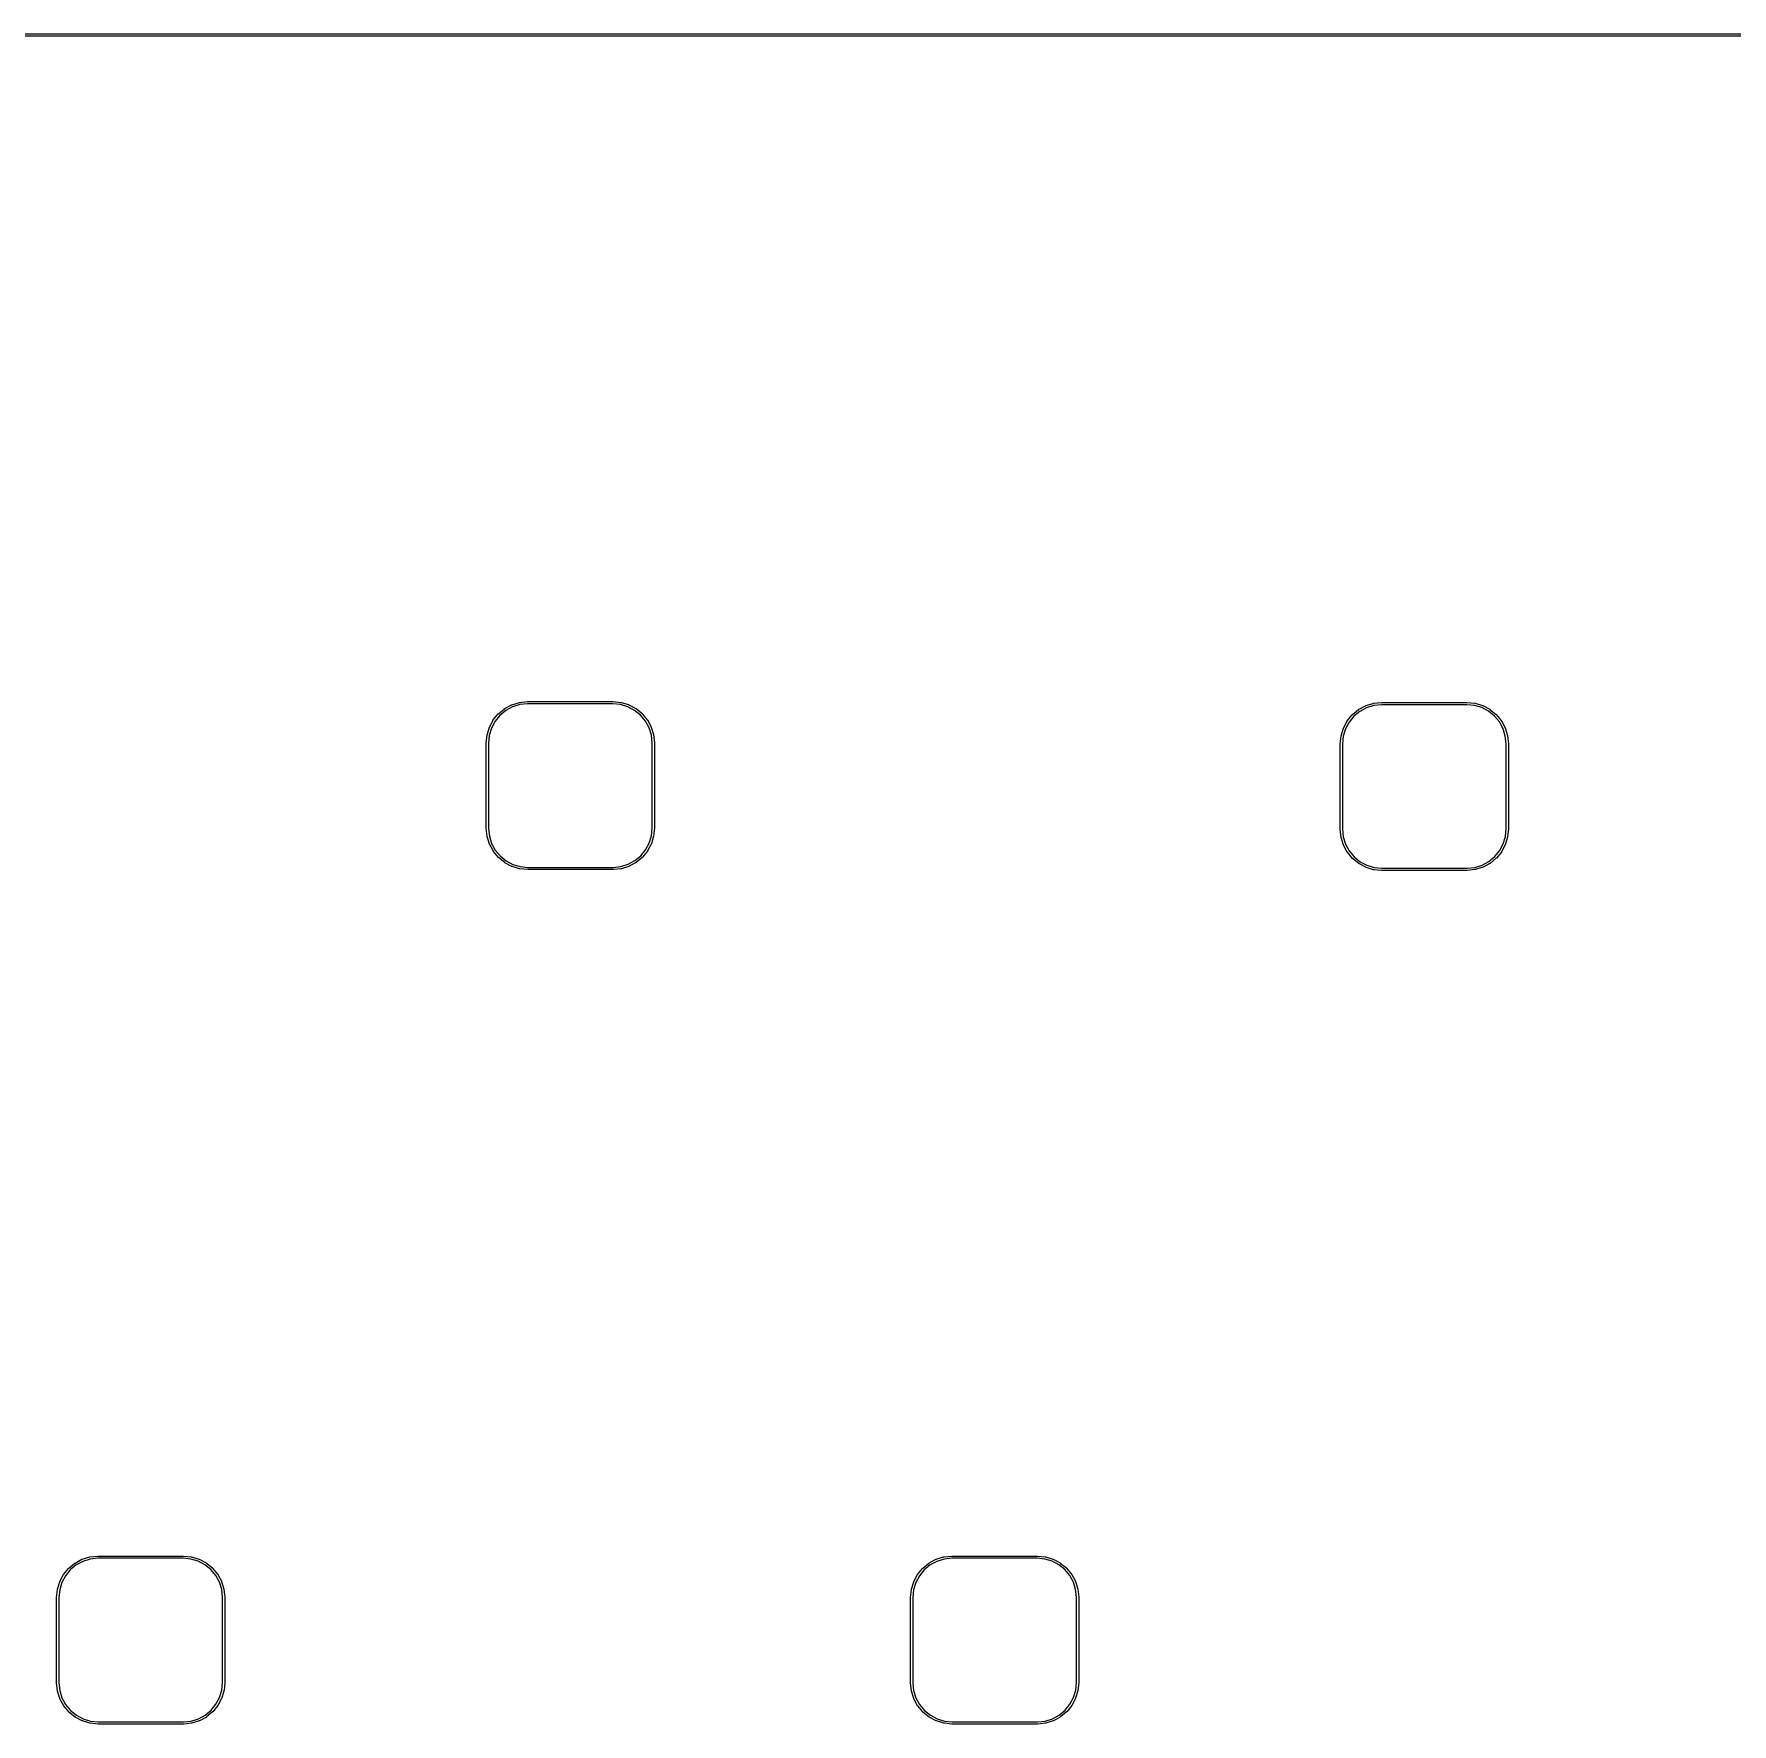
# Model space of a CAD drawing. Extents: x 24 to 186, y -127 to -26.
# Drawn here: x 102.38 to 140.26, y -63.7 to -25.98 of the extents above; entities that cross this region are included whole.
import ezdxf

# ---------------------------------------------------------------- set-up
doc = ezdxf.new("R2010")
doc.units = 0
doc.layers.add('BLACK', color=7, linetype='CONTINUOUS')

msp = doc.modelspace()

# ---------------------------------------------------------------- linework, layer by layer
at = {"layer": 'BLACK', "linetype": 'CONTINUOUS'}
for p, q in [((25.7988, -25.975), (178.901, -25.975)), ((178.899, -26.025), (25.8001, -26.025)), ((113.044, -40.9464), (113.212, -40.8945)), ((113.212, -40.8944), (113.214, -40.894)), ((113.212, -40.8945), (113.212, -40.8944)), ((113.214, -40.894), (113.216, -40.8935)), ((113.216, -40.8935), (113.391, -40.8752)), ((113.391, -40.8752), (113.391, -40.8751)), ((113.391, -40.8751), (113.393, -40.8751)), ((113.393, -40.8751), (113.394, -40.875)), ((113.394, -40.875), (113.399, -40.875)), ((113.399, -40.875), (113.399, -40.875)), ((113.399, -40.875), (115.301, -40.875)), ((115.301, -40.875), (115.302, -40.8751)), ((115.302, -40.8751), (115.302, -40.8751)), ((115.302, -40.8751), (115.477, -40.8923)), ((115.477, -40.8923), (115.477, -40.8923)), ((115.477, -40.8923), (115.478, -40.8923)), ((115.478, -40.8923), (115.48, -40.8928)), ((115.48, -40.8928), (115.482, -40.8932)), ((115.482, -40.8932), (115.65, -40.944)), ((132.266, -40.9135), (132.441, -40.8952)), ((132.441, -40.8952), (132.441, -40.8951)), ((132.441, -40.8951), (132.443, -40.8951)), ((132.443, -40.8951), (132.444, -40.895)), ((132.444, -40.895), (132.449, -40.895)), ((132.449, -40.895), (132.449, -40.895)), ((132.449, -40.895), (134.351, -40.895)), ((134.351, -40.895), (134.352, -40.8951)), ((134.352, -40.8951), (134.352, -40.8951)), ((134.352, -40.8951), (134.527, -40.9123)), ((112.546, -41.4453), (112.628, -41.2902)), ((112.628, -41.2899), (112.63, -41.288)), ((112.628, -41.2902), (112.628, -41.2899)), ((112.63, -41.288), (112.631, -41.2861)), ((112.631, -41.2861), (112.742, -41.15)), ((112.779, -41.1835), (112.671, -41.3158)), ((112.742, -41.1498), (112.744, -41.1482)), ((112.742, -41.15), (112.742, -41.1498)), ((112.742, -41.15), (112.742, -41.15)), ((112.742, -41.15), (112.742, -41.15)), ((112.744, -41.1482), (112.745, -41.1466)), ((112.745, -41.1466), (112.881, -41.0346)), ((112.911, -41.0747), (112.779, -41.1835)), ((112.881, -41.0344), (112.883, -41.0331)), ((112.881, -41.0346), (112.881, -41.0344)), ((112.883, -41.0331), (112.885, -41.0319)), ((112.885, -41.0319), (113.039, -40.9483)), ((113.061, -40.9935), (112.911, -41.0747)), ((113.039, -40.9483), (113.04, -40.9482)), ((113.039, -40.9483), (113.039, -40.9483)), ((113.039, -40.9483), (113.039, -40.9483)), ((113.04, -40.9482), (113.042, -40.9473)), ((113.042, -40.9473), (113.044, -40.9464)), ((113.224, -40.943), (113.061, -40.9935)), ((113.395, -40.925), (113.224, -40.943)), ((113.4, -40.925), (113.395, -40.925)), ((115.299, -40.925), (113.4, -40.925)), ((115.47, -40.9418), (115.299, -40.925)), ((115.633, -40.9911), (115.47, -40.9418)), ((115.784, -41.0713), (115.633, -40.9911)), ((115.65, -40.944), (115.651, -40.9441)), ((115.651, -40.9441), (115.653, -40.945)), ((115.653, -40.945), (115.655, -40.9458)), ((115.655, -40.9458), (115.81, -41.0283)), ((115.916, -41.1792), (115.784, -41.0713)), ((115.81, -41.0283), (115.81, -41.0285)), ((115.81, -41.0285), (115.812, -41.0297)), ((115.812, -41.0297), (115.814, -41.031)), ((115.814, -41.031), (115.95, -41.142)), ((116.025, -41.3108), (115.916, -41.1792)), ((115.95, -41.142), (115.95, -41.142)), ((115.95, -41.142), (115.95, -41.142)), ((115.95, -41.142), (115.95, -41.1422)), ((115.95, -41.1422), (115.952, -41.1438)), ((115.952, -41.1438), (115.953, -41.1454)), ((115.953, -41.1454), (116.065, -41.2808)), ((116.065, -41.2808), (116.066, -41.2811)), ((116.066, -41.2811), (116.067, -41.283)), ((116.067, -41.283), (116.068, -41.2848)), ((116.068, -41.2848), (116.152, -41.4393)), ((131.681, -41.3061), (131.792, -41.17)), ((131.829, -41.2035), (131.721, -41.3359)), ((131.792, -41.1698), (131.794, -41.1682)), ((131.792, -41.17), (131.792, -41.1698)), ((131.792, -41.17), (131.792, -41.17)), ((131.792, -41.17), (131.792, -41.17)), ((131.794, -41.1682), (131.795, -41.1666)), ((131.795, -41.1666), (131.931, -41.0546)), ((131.961, -41.0947), (131.829, -41.2035)), ((131.931, -41.0544), (131.933, -41.0531)), ((131.931, -41.0546), (131.931, -41.0544)), ((131.933, -41.0531), (131.935, -41.0519)), ((131.935, -41.0519), (132.089, -40.9683)), ((132.111, -41.0135), (131.961, -41.0947)), ((132.089, -40.9683), (132.09, -40.9682)), ((132.089, -40.9683), (132.089, -40.9683)), ((132.089, -40.9683), (132.089, -40.9683)), ((132.09, -40.9682), (132.092, -40.9673)), ((132.092, -40.9673), (132.094, -40.9664)), ((132.094, -40.9664), (132.262, -40.9145)), ((132.274, -40.963), (132.111, -41.0135)), ((132.262, -40.9144), (132.264, -40.914)), ((132.262, -40.9145), (132.262, -40.9144)), ((132.264, -40.914), (132.266, -40.9135)), ((132.445, -40.945), (132.274, -40.963)), ((132.45, -40.945), (132.445, -40.945)), ((134.349, -40.945), (132.45, -40.945)), ((134.52, -40.9618), (134.349, -40.945)), ((134.683, -41.0111), (134.52, -40.9618)), ((134.527, -40.9123), (134.527, -40.9123)), ((134.527, -40.9123), (134.528, -40.9123)), ((134.528, -40.9123), (134.53, -40.9128)), ((134.53, -40.9128), (134.532, -40.9132)), ((134.532, -40.9132), (134.7, -40.964)), ((134.834, -41.0913), (134.683, -41.0111)), ((134.7, -40.964), (134.701, -40.9641)), ((134.701, -40.9641), (134.703, -40.965)), ((134.703, -40.965), (134.705, -40.9658)), ((134.705, -40.9658), (134.86, -41.0483)), ((134.966, -41.1992), (134.834, -41.0913)), ((134.86, -41.0483), (134.86, -41.0485)), ((134.86, -41.0485), (134.862, -41.0497)), ((134.862, -41.0497), (134.864, -41.051)), ((134.864, -41.051), (135, -41.162)), ((135.075, -41.3308), (134.966, -41.1992)), ((135, -41.162), (135, -41.162)), ((135, -41.162), (135, -41.162)), ((135, -41.162), (135, -41.1622)), ((135, -41.1622), (135.002, -41.1638)), ((135.002, -41.1638), (135.003, -41.1654)), ((135.003, -41.1654), (135.115, -41.3008)), ((112.475, -41.7976), (112.492, -41.6227)), ((112.492, -41.6224), (112.493, -41.6202)), ((112.492, -41.6227), (112.492, -41.6224)), ((112.493, -41.618), (112.544, -41.4498)), ((112.493, -41.6202), (112.493, -41.618)), ((112.542, -41.6301), (112.525, -41.8012)), ((112.591, -41.4666), (112.542, -41.6301)), ((112.544, -41.4495), (112.545, -41.4474)), ((112.544, -41.4498), (112.544, -41.4495)), ((112.545, -41.4474), (112.546, -41.4453)), ((112.671, -41.3158), (112.591, -41.4666)), ((116.107, -41.461), (116.025, -41.3108)), ((116.157, -41.6241), (116.107, -41.461)), ((116.152, -41.4393), (116.152, -41.4393)), ((116.152, -41.4393), (116.152, -41.4393)), ((116.152, -41.4393), (116.152, -41.4397)), ((116.152, -41.4397), (116.153, -41.4418)), ((116.153, -41.4418), (116.154, -41.4438)), ((116.154, -41.4438), (116.206, -41.6116)), ((116.175, -41.7951), (116.157, -41.6241)), ((116.206, -41.6116), (116.206, -41.612)), ((116.206, -41.612), (116.206, -41.6142)), ((116.206, -41.6142), (116.206, -41.6164)), ((116.206, -41.6164), (116.225, -41.7911)), ((131.525, -41.8176), (131.542, -41.6427)), ((131.542, -41.6424), (131.543, -41.6402)), ((131.542, -41.6427), (131.542, -41.6424)), ((131.543, -41.638), (131.594, -41.4698)), ((131.543, -41.6402), (131.543, -41.638)), ((131.592, -41.6501), (131.575, -41.8212)), ((131.641, -41.4866), (131.592, -41.6501)), ((131.594, -41.4695), (131.595, -41.4674)), ((131.594, -41.4698), (131.594, -41.4695)), ((131.595, -41.4674), (131.596, -41.4653)), ((131.596, -41.4653), (131.678, -41.3102)), ((131.721, -41.3359), (131.641, -41.4866)), ((131.678, -41.3099), (131.68, -41.308)), ((131.678, -41.3102), (131.678, -41.3099)), ((131.68, -41.308), (131.681, -41.3061)), ((135.157, -41.481), (135.075, -41.3308)), ((135.115, -41.3008), (135.116, -41.3011)), ((135.116, -41.3011), (135.117, -41.303)), ((135.117, -41.303), (135.118, -41.3048)), ((135.118, -41.3048), (135.202, -41.4593)), ((135.207, -41.6441), (135.157, -41.481)), ((135.202, -41.4593), (135.202, -41.4593)), ((135.202, -41.4593), (135.202, -41.4593)), ((135.202, -41.4593), (135.202, -41.4597)), ((135.202, -41.4597), (135.203, -41.4618)), ((135.203, -41.4618), (135.204, -41.4638)), ((135.204, -41.4638), (135.255, -41.6316)), ((135.225, -41.8151), (135.207, -41.6441)), ((135.255, -41.6316), (135.256, -41.632)), ((135.256, -41.632), (135.256, -41.6342)), ((135.256, -41.6342), (135.256, -41.6364)), ((135.256, -41.6364), (135.275, -41.8111)), ((112.475, -41.7988), (112.475, -41.7976)), ((112.475, -41.7976), (112.475, -41.7976)), ((112.475, -43.6997), (112.475, -41.7988)), ((112.525, -41.8012), (112.525, -43.6999)), ((116.175, -41.8001), (116.175, -41.7951)), ((116.175, -43.6988), (116.175, -41.8001)), ((116.175, -41.8001), (116.175, -41.8001)), ((116.225, -41.7911), (116.225, -41.7915)), ((116.225, -41.7915), (116.225, -41.7925)), ((116.225, -41.7925), (116.225, -41.7936)), ((116.225, -41.7936), (116.225, -41.7987)), ((116.225, -41.7987), (116.225, -41.7988)), ((116.225, -41.7988), (116.225, -43.7012)), ((131.525, -41.8188), (131.525, -41.8176)), ((131.525, -41.8176), (131.525, -41.8176)), ((131.525, -43.7197), (131.525, -41.8188)), ((131.575, -41.8212), (131.575, -43.7199)), ((135.225, -41.8201), (135.225, -41.8151)), ((135.225, -43.7188), (135.225, -41.8201)), ((135.225, -41.8201), (135.225, -41.8201)), ((135.275, -41.8111), (135.275, -41.8115)), ((135.275, -41.8115), (135.275, -41.8125)), ((135.275, -41.8125), (135.275, -41.8136)), ((135.275, -41.8136), (135.275, -41.8187)), ((135.275, -41.8187), (135.275, -41.8188)), ((135.275, -41.8188), (135.275, -43.7212)), ((112.475, -43.7001), (112.475, -43.6997)), ((112.475, -43.7004), (112.475, -43.7001)), ((112.475, -43.7012), (112.475, -43.7004)), ((112.475, -43.7064), (112.475, -43.7012)), ((112.475, -43.7012), (112.475, -43.7012)), ((112.475, -43.7075), (112.475, -43.7064)), ((112.475, -43.7085), (112.475, -43.7075)), ((112.475, -43.7089), (112.475, -43.7085)), ((112.494, -43.8836), (112.475, -43.7089)), ((112.494, -43.8858), (112.494, -43.8836)), ((112.494, -43.888), (112.494, -43.8858)), ((112.494, -43.8884), (112.494, -43.888)), ((112.546, -44.0562), (112.494, -43.8884)), ((112.525, -43.6999), (112.525, -43.7049)), ((112.525, -43.7049), (112.543, -43.8759)), ((112.543, -43.8759), (112.593, -44.039)), ((116.109, -44.0334), (116.158, -43.8699)), ((116.207, -43.882), (116.156, -44.0502)), ((116.158, -43.8699), (116.175, -43.6988)), ((116.208, -43.8776), (116.207, -43.8798)), ((116.207, -43.8798), (116.207, -43.882)), ((116.225, -43.7024), (116.208, -43.8773)), ((116.208, -43.8773), (116.208, -43.8776)), ((116.225, -43.7012), (116.225, -43.7024)), ((116.225, -43.7024), (116.225, -43.7024)), ((131.525, -43.7201), (131.525, -43.7197)), ((131.525, -43.7203), (131.525, -43.7201)), ((131.525, -43.7212), (131.525, -43.7203)), ((131.525, -43.7264), (131.525, -43.7212)), ((131.525, -43.7212), (131.525, -43.7212)), ((131.525, -43.7275), (131.525, -43.7264)), ((131.525, -43.7285), (131.525, -43.7275)), ((131.525, -43.7289), (131.525, -43.7285)), ((131.544, -43.9036), (131.525, -43.7289)), ((131.544, -43.9058), (131.544, -43.9036)), ((131.544, -43.908), (131.544, -43.9058)), ((131.544, -43.9084), (131.544, -43.908)), ((131.596, -44.0762), (131.544, -43.9084)), ((131.575, -43.7199), (131.575, -43.7249)), ((131.575, -43.7249), (131.593, -43.8959)), ((131.593, -43.8959), (131.643, -44.059)), ((135.159, -44.0534), (135.208, -43.8899)), ((135.257, -43.902), (135.206, -44.0702)), ((135.208, -43.8899), (135.225, -43.7188)), ((135.258, -43.8976), (135.257, -43.8998)), ((135.257, -43.8998), (135.257, -43.902)), ((135.275, -43.7224), (135.258, -43.8973)), ((135.258, -43.8973), (135.258, -43.8976)), ((135.275, -43.7212), (135.275, -43.7224)), ((135.275, -43.7224), (135.275, -43.7224)), ((112.547, -44.0582), (112.546, -44.0562)), ((112.548, -44.0603), (112.547, -44.0582)), ((112.548, -44.0607), (112.548, -44.0603)), ((112.632, -44.2152), (112.548, -44.0607)), ((112.593, -44.039), (112.675, -44.1892)), ((112.633, -44.2171), (112.632, -44.2152)), ((112.634, -44.2189), (112.633, -44.2171)), ((112.635, -44.2192), (112.634, -44.2189)), ((112.747, -44.3545), (112.635, -44.2192)), ((112.675, -44.1892), (112.784, -44.3208)), ((112.784, -44.3208), (112.916, -44.4287)), ((115.789, -44.4253), (115.921, -44.3165)), ((115.921, -44.3165), (116.029, -44.1842)), ((116.069, -44.2139), (115.958, -44.35)), ((116.029, -44.1842), (116.109, -44.0334)), ((116.07, -44.212), (116.069, -44.2139)), ((116.072, -44.2101), (116.07, -44.212)), ((116.154, -44.0547), (116.072, -44.2098)), ((116.072, -44.2098), (116.072, -44.2101)), ((116.155, -44.0526), (116.154, -44.0547)), ((116.156, -44.0505), (116.155, -44.0526)), ((116.156, -44.0502), (116.156, -44.0505)), ((131.597, -44.0782), (131.596, -44.0762)), ((131.598, -44.0803), (131.597, -44.0782)), ((131.598, -44.0807), (131.598, -44.0803)), ((131.682, -44.2352), (131.598, -44.0807)), ((131.643, -44.059), (131.725, -44.2092)), ((131.683, -44.237), (131.682, -44.2352)), ((131.684, -44.2389), (131.683, -44.237)), ((131.685, -44.2392), (131.684, -44.2389)), ((131.797, -44.3745), (131.685, -44.2392)), ((131.725, -44.2092), (131.834, -44.3408)), ((134.971, -44.3365), (135.079, -44.2042)), ((135.119, -44.2339), (135.008, -44.37)), ((135.079, -44.2042), (135.159, -44.0534)), ((135.12, -44.232), (135.119, -44.2339)), ((135.122, -44.2301), (135.12, -44.232)), ((135.204, -44.0747), (135.122, -44.2298)), ((135.122, -44.2298), (135.122, -44.2301)), ((135.205, -44.0726), (135.204, -44.0747)), ((135.206, -44.0705), (135.205, -44.0726)), ((135.206, -44.0702), (135.206, -44.0705)), ((112.748, -44.3561), (112.747, -44.3545)), ((112.75, -44.3578), (112.748, -44.3561)), ((112.75, -44.358), (112.75, -44.3578)), ((112.886, -44.469), (112.75, -44.358)), ((112.888, -44.4702), (112.886, -44.469)), ((112.89, -44.4715), (112.888, -44.4702)), ((112.89, -44.4717), (112.89, -44.4715)), ((113.045, -44.5542), (112.89, -44.4717)), ((112.916, -44.4287), (113.067, -44.5089)), ((113.047, -44.555), (113.045, -44.5542)), ((113.049, -44.5559), (113.047, -44.555)), ((113.05, -44.556), (113.049, -44.5559)), ((113.218, -44.6068), (113.05, -44.556)), ((113.067, -44.5089), (113.23, -44.5582)), ((113.22, -44.6072), (113.218, -44.6068)), ((113.222, -44.6077), (113.22, -44.6072)), ((113.223, -44.6077), (113.222, -44.6077)), ((113.398, -44.6249), (113.223, -44.6077)), ((113.23, -44.5582), (113.401, -44.575)), ((113.399, -44.625), (113.398, -44.6249)), ((113.398, -44.6249), (113.398, -44.6249)), ((115.301, -44.625), (113.399, -44.625)), ((113.401, -44.575), (115.3, -44.575)), ((115.3, -44.575), (115.305, -44.575)), ((115.306, -44.625), (115.301, -44.625)), ((115.301, -44.625), (115.301, -44.625)), ((115.305, -44.575), (115.476, -44.557)), ((115.307, -44.6249), (115.306, -44.625)), ((115.309, -44.6249), (115.307, -44.6249)), ((115.484, -44.6065), (115.309, -44.6248)), ((115.309, -44.6248), (115.309, -44.6249)), ((115.476, -44.557), (115.639, -44.5065)), ((115.486, -44.606), (115.484, -44.6065)), ((115.488, -44.6056), (115.486, -44.606)), ((115.656, -44.5536), (115.488, -44.6055)), ((115.488, -44.6055), (115.488, -44.6056)), ((115.639, -44.5065), (115.789, -44.4253)), ((115.658, -44.5527), (115.656, -44.5536)), ((115.66, -44.5518), (115.658, -44.5527)), ((115.661, -44.5517), (115.66, -44.5518)), ((115.815, -44.4681), (115.661, -44.5517)), ((115.817, -44.4669), (115.815, -44.4681)), ((115.819, -44.4656), (115.817, -44.4669)), ((115.955, -44.3534), (115.819, -44.4654)), ((115.819, -44.4654), (115.819, -44.4656)), ((115.956, -44.3519), (115.955, -44.3534)), ((115.958, -44.3502), (115.956, -44.3519)), ((115.958, -44.35), (115.958, -44.3502)), ((131.798, -44.3761), (131.797, -44.3745)), ((131.8, -44.3778), (131.798, -44.3761)), ((131.8, -44.378), (131.8, -44.3778)), ((131.936, -44.489), (131.8, -44.378)), ((131.834, -44.3408), (131.966, -44.4487)), ((131.938, -44.4902), (131.936, -44.489)), ((131.94, -44.4915), (131.938, -44.4902)), ((131.94, -44.4917), (131.94, -44.4915)), ((132.095, -44.5742), (131.94, -44.4917)), ((131.966, -44.4487), (132.117, -44.5289)), ((132.097, -44.575), (132.095, -44.5742)), ((132.099, -44.5759), (132.097, -44.575)), ((132.1, -44.576), (132.099, -44.5759)), ((132.268, -44.6268), (132.1, -44.576)), ((132.117, -44.5289), (132.28, -44.5782)), ((132.27, -44.6272), (132.268, -44.6268)), ((132.272, -44.6277), (132.27, -44.6272)), ((132.273, -44.6277), (132.272, -44.6277)), ((132.448, -44.6449), (132.273, -44.6277)), ((132.28, -44.5782), (132.451, -44.595)), ((132.449, -44.645), (132.448, -44.6449)), ((132.448, -44.6449), (132.448, -44.6449)), ((134.351, -44.645), (132.449, -44.645)), ((132.451, -44.595), (134.35, -44.595)), ((134.35, -44.595), (134.355, -44.595)), ((134.356, -44.645), (134.351, -44.645)), ((134.351, -44.645), (134.351, -44.645)), ((134.355, -44.595), (134.526, -44.577)), ((134.357, -44.6449), (134.356, -44.645)), ((134.359, -44.6449), (134.357, -44.6449)), ((134.534, -44.6265), (134.359, -44.6448)), ((134.359, -44.6448), (134.359, -44.6449)), ((134.526, -44.577), (134.689, -44.5265)), ((134.536, -44.626), (134.534, -44.6265)), ((134.538, -44.6256), (134.536, -44.626)), ((134.706, -44.5736), (134.538, -44.6255)), ((134.538, -44.6255), (134.538, -44.6256)), ((134.689, -44.5265), (134.839, -44.4453)), ((134.708, -44.5727), (134.706, -44.5736)), ((134.71, -44.5718), (134.708, -44.5727)), ((134.711, -44.5717), (134.71, -44.5718)), ((134.865, -44.4881), (134.711, -44.5717)), ((134.839, -44.4453), (134.971, -44.3365)), ((134.867, -44.4869), (134.865, -44.4881)), ((134.869, -44.4856), (134.867, -44.4869)), ((135.005, -44.3734), (134.869, -44.4854)), ((134.869, -44.4854), (134.869, -44.4856)), ((135.006, -44.3719), (135.005, -44.3734)), ((135.008, -44.3702), (135.006, -44.3719)), ((135.008, -44.37), (135.008, -44.3702)), ((103.046, -60.3561), (103.157, -60.22)), ((103.157, -60.2198), (103.159, -60.2182)), ((103.157, -60.22), (103.157, -60.2198)), ((103.157, -60.22), (103.157, -60.22)), ((103.157, -60.22), (103.157, -60.22)), ((103.159, -60.2182), (103.16, -60.2166)), ((103.16, -60.2166), (103.296, -60.1046)), ((103.326, -60.1447), (103.194, -60.2535)), ((103.296, -60.1044), (103.298, -60.1031)), ((103.296, -60.1046), (103.296, -60.1044)), ((103.298, -60.1031), (103.3, -60.1019)), ((103.3, -60.1019), (103.454, -60.0183)), ((103.476, -60.0635), (103.326, -60.1447)), ((103.454, -60.0183), (103.455, -60.0182)), ((103.454, -60.0183), (103.454, -60.0183)), ((103.454, -60.0183), (103.454, -60.0183)), ((103.455, -60.0182), (103.457, -60.0173)), ((103.457, -60.0173), (103.459, -60.0164)), ((103.459, -60.0164), (103.627, -59.9645)), ((103.639, -60.013), (103.476, -60.0635)), ((103.627, -59.9644), (103.629, -59.964)), ((103.627, -59.9645), (103.627, -59.9644)), ((103.629, -59.964), (103.631, -59.9635)), ((103.631, -59.9635), (103.806, -59.9452)), ((103.81, -59.995), (103.639, -60.013)), ((103.806, -59.9452), (103.806, -59.9451)), ((103.806, -59.9451), (103.808, -59.9451)), ((103.808, -59.9451), (103.809, -59.945)), ((103.809, -59.945), (103.814, -59.945)), ((103.815, -59.995), (103.81, -59.995)), ((103.814, -59.945), (103.814, -59.945)), ((103.814, -59.945), (105.716, -59.945)), ((105.714, -59.995), (103.815, -59.995)), ((105.885, -60.0118), (105.714, -59.995)), ((105.716, -59.945), (105.717, -59.9451)), ((105.717, -59.9451), (105.717, -59.9451)), ((105.717, -59.9451), (105.892, -59.9623)), ((106.048, -60.0611), (105.885, -60.0118)), ((105.892, -59.9623), (105.892, -59.9623)), ((105.892, -59.9623), (105.893, -59.9623)), ((105.893, -59.9623), (105.895, -59.9628)), ((105.895, -59.9628), (105.897, -59.9632)), ((105.897, -59.9632), (106.065, -60.014)), ((106.199, -60.1413), (106.048, -60.0611)), ((106.065, -60.014), (106.066, -60.0141)), ((106.066, -60.0141), (106.068, -60.015)), ((106.068, -60.015), (106.07, -60.0158)), ((106.07, -60.0158), (106.225, -60.0983)), ((106.331, -60.2492), (106.199, -60.1413)), ((106.225, -60.0983), (106.225, -60.0985)), ((106.225, -60.0985), (106.227, -60.0997)), ((106.227, -60.0997), (106.229, -60.101)), ((106.229, -60.101), (106.365, -60.212)), ((106.365, -60.212), (106.365, -60.212)), ((106.365, -60.212), (106.365, -60.212)), ((106.365, -60.212), (106.365, -60.2122)), ((106.365, -60.2122), (106.367, -60.2138)), ((106.367, -60.2138), (106.368, -60.2154)), ((106.368, -60.2154), (106.48, -60.3508)), ((122.096, -60.3561), (122.207, -60.22)), ((122.207, -60.2198), (122.209, -60.2182)), ((122.207, -60.22), (122.207, -60.2198)), ((122.207, -60.22), (122.207, -60.22)), ((122.207, -60.22), (122.207, -60.22)), ((122.209, -60.2182), (122.21, -60.2166)), ((122.21, -60.2166), (122.346, -60.1046)), ((122.376, -60.1447), (122.244, -60.2535)), ((122.346, -60.1044), (122.348, -60.1031)), ((122.346, -60.1046), (122.346, -60.1044)), ((122.348, -60.1031), (122.35, -60.1019)), ((122.35, -60.1019), (122.504, -60.0183)), ((122.526, -60.0635), (122.376, -60.1447)), ((122.504, -60.0183), (122.505, -60.0182)), ((122.504, -60.0183), (122.504, -60.0183)), ((122.504, -60.0183), (122.504, -60.0183)), ((122.505, -60.0182), (122.507, -60.0173)), ((122.507, -60.0173), (122.509, -60.0164)), ((122.509, -60.0164), (122.677, -59.9645)), ((122.689, -60.013), (122.526, -60.0635)), ((122.677, -59.9644), (122.679, -59.964)), ((122.677, -59.9645), (122.677, -59.9644)), ((122.679, -59.964), (122.681, -59.9635)), ((122.681, -59.9635), (122.856, -59.9452)), ((122.86, -59.995), (122.689, -60.013)), ((122.856, -59.9452), (122.856, -59.9451)), ((122.856, -59.9451), (122.858, -59.9451)), ((122.858, -59.9451), (122.859, -59.945)), ((122.859, -59.945), (122.864, -59.945)), ((122.865, -59.995), (122.86, -59.995)), ((122.864, -59.945), (122.864, -59.945)), ((122.864, -59.945), (124.766, -59.945)), ((124.764, -59.995), (122.865, -59.995)), ((124.935, -60.0118), (124.764, -59.995)), ((124.766, -59.945), (124.767, -59.9451)), ((124.767, -59.9451), (124.767, -59.9451)), ((124.767, -59.9451), (124.942, -59.9623)), ((125.098, -60.0611), (124.935, -60.0118)), ((124.942, -59.9623), (124.942, -59.9623)), ((124.942, -59.9623), (124.943, -59.9623)), ((124.943, -59.9623), (124.945, -59.9628)), ((124.945, -59.9628), (124.947, -59.9632)), ((124.947, -59.9632), (125.115, -60.014)), ((125.249, -60.1413), (125.098, -60.0611)), ((125.115, -60.014), (125.116, -60.0141)), ((125.116, -60.0141), (125.118, -60.015)), ((125.118, -60.015), (125.12, -60.0158)), ((125.12, -60.0158), (125.275, -60.0983)), ((125.381, -60.2492), (125.249, -60.1413)), ((125.275, -60.0983), (125.275, -60.0985)), ((125.275, -60.0985), (125.277, -60.0997)), ((125.277, -60.0997), (125.279, -60.101)), ((125.279, -60.101), (125.415, -60.212)), ((125.415, -60.212), (125.415, -60.212)), ((125.415, -60.212), (125.415, -60.212)), ((125.415, -60.212), (125.415, -60.2122)), ((125.415, -60.2122), (125.417, -60.2138)), ((125.417, -60.2138), (125.418, -60.2154)), ((125.418, -60.2154), (125.53, -60.3508)), ((102.908, -60.688), (102.959, -60.5198)), ((103.006, -60.5366), (102.957, -60.7001)), ((102.959, -60.5195), (102.96, -60.5174)), ((102.959, -60.5198), (102.959, -60.5195)), ((102.96, -60.5174), (102.961, -60.5153)), ((102.961, -60.5153), (103.043, -60.3602)), ((103.086, -60.3858), (103.006, -60.5366)), ((103.043, -60.3599), (103.045, -60.358)), ((103.043, -60.3602), (103.043, -60.3599)), ((103.045, -60.358), (103.046, -60.3561)), ((103.194, -60.2535), (103.086, -60.3858)), ((106.44, -60.3808), (106.331, -60.2492)), ((106.522, -60.531), (106.44, -60.3808)), ((106.48, -60.3508), (106.481, -60.3511)), ((106.481, -60.3511), (106.482, -60.353)), ((106.482, -60.353), (106.483, -60.3548)), ((106.483, -60.3548), (106.567, -60.5093)), ((106.572, -60.6941), (106.522, -60.531)), ((106.567, -60.5093), (106.567, -60.5093)), ((106.567, -60.5093), (106.567, -60.5093)), ((106.567, -60.5093), (106.567, -60.5097)), ((106.567, -60.5097), (106.568, -60.5118)), ((106.568, -60.5118), (106.569, -60.5138)), ((106.569, -60.5138), (106.62, -60.6816)), ((121.958, -60.688), (122.009, -60.5198)), ((122.056, -60.5366), (122.007, -60.7001)), ((122.009, -60.5195), (122.01, -60.5174)), ((122.009, -60.5198), (122.009, -60.5195)), ((122.01, -60.5174), (122.011, -60.5153)), ((122.011, -60.5153), (122.093, -60.3602)), ((122.136, -60.3858), (122.056, -60.5366)), ((122.093, -60.3599), (122.095, -60.358)), ((122.093, -60.3602), (122.093, -60.3599)), ((122.095, -60.358), (122.096, -60.3561)), ((122.244, -60.2535), (122.136, -60.3858)), ((125.49, -60.3808), (125.381, -60.2492)), ((125.572, -60.531), (125.49, -60.3808)), ((125.53, -60.3508), (125.531, -60.3511)), ((125.531, -60.3511), (125.532, -60.353)), ((125.532, -60.353), (125.533, -60.3548)), ((125.533, -60.3548), (125.617, -60.5093)), ((125.622, -60.6941), (125.572, -60.531)), ((125.617, -60.5093), (125.617, -60.5093)), ((125.617, -60.5093), (125.617, -60.5093)), ((125.617, -60.5093), (125.617, -60.5097)), ((125.617, -60.5097), (125.618, -60.5118)), ((125.618, -60.5118), (125.619, -60.5138)), ((125.619, -60.5138), (125.67, -60.6816)), ((102.89, -60.8676), (102.907, -60.6927)), ((102.89, -60.8688), (102.89, -60.8676)), ((102.89, -60.8676), (102.89, -60.8676)), ((102.89, -62.7697), (102.89, -60.8688)), ((102.907, -60.6924), (102.908, -60.6902)), ((102.907, -60.6927), (102.907, -60.6924)), ((102.908, -60.6902), (102.908, -60.688)), ((102.957, -60.7001), (102.94, -60.8712)), ((102.94, -60.8712), (102.94, -62.7699)), ((106.59, -60.8651), (106.572, -60.6941)), ((106.59, -60.8701), (106.59, -60.8651)), ((106.59, -62.7688), (106.59, -60.8701)), ((106.59, -60.8701), (106.59, -60.8701)), ((106.62, -60.6816), (106.621, -60.682)), ((106.621, -60.682), (106.621, -60.6842)), ((106.621, -60.6842), (106.621, -60.6864)), ((106.621, -60.6864), (106.64, -60.8611)), ((106.64, -60.8611), (106.64, -60.8615)), ((106.64, -60.8615), (106.64, -60.8625)), ((106.64, -60.8625), (106.64, -60.8636)), ((106.64, -60.8636), (106.64, -60.8687)), ((106.64, -60.8687), (106.64, -60.8688)), ((106.64, -60.8688), (106.64, -62.7712)), ((121.94, -60.8676), (121.957, -60.6927)), ((121.94, -60.8688), (121.94, -60.8676)), ((121.94, -60.8676), (121.94, -60.8676)), ((121.94, -62.7697), (121.94, -60.8688)), ((121.957, -60.6924), (121.958, -60.6902)), ((121.957, -60.6927), (121.957, -60.6924)), ((121.958, -60.6902), (121.958, -60.688)), ((122.007, -60.7001), (121.99, -60.8712)), ((121.99, -60.8712), (121.99, -62.7699)), ((125.64, -60.8651), (125.622, -60.6941)), ((125.64, -60.8701), (125.64, -60.8651)), ((125.64, -62.7688), (125.64, -60.8701)), ((125.64, -60.8701), (125.64, -60.8701)), ((125.67, -60.6816), (125.671, -60.682)), ((125.671, -60.682), (125.671, -60.6842)), ((125.671, -60.6842), (125.671, -60.6864)), ((125.671, -60.6864), (125.69, -60.8611)), ((125.69, -60.8611), (125.69, -60.8615)), ((125.69, -60.8615), (125.69, -60.8625)), ((125.69, -60.8625), (125.69, -60.8636)), ((125.69, -60.8636), (125.69, -60.8687)), ((125.69, -60.8687), (125.69, -60.8688)), ((125.69, -60.8688), (125.69, -62.7712)), ((102.89, -62.7701), (102.89, -62.7697)), ((102.89, -62.7703), (102.89, -62.7701)), ((102.89, -62.7712), (102.89, -62.7703)), ((102.89, -62.7764), (102.89, -62.7712)), ((102.89, -62.7712), (102.89, -62.7712)), ((102.89, -62.7775), (102.89, -62.7764)), ((102.89, -62.7785), (102.89, -62.7775)), ((102.89, -62.7789), (102.89, -62.7785)), ((102.909, -62.9536), (102.89, -62.7789)), ((102.94, -62.7699), (102.94, -62.7749)), ((102.94, -62.7749), (102.958, -62.9459)), ((106.573, -62.9399), (106.59, -62.7688)), ((106.64, -62.7724), (106.623, -62.9473)), ((106.64, -62.7712), (106.64, -62.7724)), ((106.64, -62.7724), (106.64, -62.7724)), ((121.94, -62.7701), (121.94, -62.7697)), ((121.94, -62.7703), (121.94, -62.7701)), ((121.94, -62.7712), (121.94, -62.7703)), ((121.94, -62.7764), (121.94, -62.7712)), ((121.94, -62.7712), (121.94, -62.7712)), ((121.94, -62.7775), (121.94, -62.7764)), ((121.94, -62.7785), (121.94, -62.7775)), ((121.94, -62.7789), (121.94, -62.7785)), ((121.959, -62.9536), (121.94, -62.7789)), ((121.99, -62.7699), (121.99, -62.7749)), ((121.99, -62.7749), (122.008, -62.9459)), ((125.623, -62.9399), (125.64, -62.7688)), ((125.69, -62.7724), (125.673, -62.9473)), ((125.69, -62.7712), (125.69, -62.7724)), ((125.69, -62.7724), (125.69, -62.7724)), ((102.909, -62.9558), (102.909, -62.9536)), ((102.909, -62.958), (102.909, -62.9558)), ((102.909, -62.9584), (102.909, -62.958)), ((102.961, -63.1262), (102.909, -62.9584)), ((102.958, -62.9459), (103.008, -63.109)), ((102.962, -63.1282), (102.961, -63.1262)), ((102.963, -63.1303), (102.962, -63.1282)), ((102.963, -63.1307), (102.963, -63.1303)), ((103.047, -63.2852), (102.963, -63.1307)), ((103.008, -63.109), (103.09, -63.2592)), ((103.09, -63.2592), (103.199, -63.3908)), ((106.336, -63.3865), (106.444, -63.2542)), ((106.444, -63.2542), (106.524, -63.1034)), ((106.569, -63.1247), (106.487, -63.2798)), ((106.524, -63.1034), (106.573, -62.9399)), ((106.57, -63.1226), (106.569, -63.1247)), ((106.571, -63.1205), (106.57, -63.1226)), ((106.622, -62.952), (106.571, -63.1202)), ((106.571, -63.1202), (106.571, -63.1205)), ((106.623, -62.9476), (106.622, -62.9498)), ((106.622, -62.9498), (106.622, -62.952)), ((106.623, -62.9473), (106.623, -62.9476)), ((121.959, -62.9558), (121.959, -62.9536)), ((121.959, -62.958), (121.959, -62.9558)), ((121.959, -62.9584), (121.959, -62.958)), ((122.011, -63.1262), (121.959, -62.9584)), ((122.008, -62.9459), (122.058, -63.109)), ((122.012, -63.1282), (122.011, -63.1262)), ((122.013, -63.1303), (122.012, -63.1282)), ((122.013, -63.1307), (122.013, -63.1303)), ((122.097, -63.2852), (122.013, -63.1307)), ((122.058, -63.109), (122.14, -63.2592)), ((122.14, -63.2592), (122.249, -63.3908)), ((125.386, -63.3865), (125.494, -63.2542)), ((125.494, -63.2542), (125.574, -63.1034)), ((125.619, -63.1247), (125.537, -63.2798)), ((125.574, -63.1034), (125.623, -62.9399)), ((125.62, -63.1226), (125.619, -63.1247)), ((125.621, -63.1205), (125.62, -63.1226)), ((125.672, -62.952), (125.621, -63.1202)), ((125.621, -63.1202), (125.621, -63.1205)), ((125.673, -62.9476), (125.672, -62.9498)), ((125.672, -62.9498), (125.672, -62.952)), ((125.673, -62.9473), (125.673, -62.9476)), ((103.048, -63.287), (103.047, -63.2852)), ((103.049, -63.2889), (103.048, -63.287)), ((103.05, -63.2892), (103.049, -63.2889)), ((103.162, -63.4245), (103.05, -63.2892)), ((103.163, -63.4261), (103.162, -63.4245)), ((103.165, -63.4278), (103.163, -63.4261)), ((103.165, -63.428), (103.165, -63.4278)), ((103.301, -63.539), (103.165, -63.428)), ((103.199, -63.3908), (103.331, -63.4987)), ((103.303, -63.5402), (103.301, -63.539)), ((103.305, -63.5415), (103.303, -63.5402)), ((103.305, -63.5417), (103.305, -63.5415)), ((103.46, -63.6242), (103.305, -63.5417)), ((103.331, -63.4987), (103.482, -63.5789)), ((103.462, -63.625), (103.46, -63.6242)), ((103.464, -63.6259), (103.462, -63.625)), ((103.465, -63.626), (103.464, -63.6259)), ((103.633, -63.6768), (103.465, -63.626)), ((103.482, -63.5789), (103.645, -63.6282)), ((103.645, -63.6282), (103.816, -63.645)), ((105.72, -63.645), (105.891, -63.627)), ((105.891, -63.627), (106.054, -63.5765)), ((106.071, -63.6236), (105.903, -63.6755)), ((106.054, -63.5765), (106.204, -63.4953)), ((106.073, -63.6227), (106.071, -63.6236)), ((106.075, -63.6218), (106.073, -63.6227)), ((106.076, -63.6217), (106.075, -63.6218)), ((106.23, -63.5381), (106.076, -63.6217)), ((106.204, -63.4953), (106.336, -63.3865)), ((106.232, -63.5369), (106.23, -63.5381)), ((106.234, -63.5356), (106.232, -63.5369)), ((106.37, -63.4234), (106.234, -63.5354)), ((106.234, -63.5354), (106.234, -63.5356)), ((106.371, -63.4219), (106.37, -63.4234)), ((106.373, -63.4202), (106.371, -63.4219)), ((106.484, -63.2839), (106.373, -63.42)), ((106.373, -63.42), (106.373, -63.4202)), ((106.485, -63.282), (106.484, -63.2839)), ((106.487, -63.2801), (106.485, -63.282)), ((106.487, -63.2798), (106.487, -63.2801)), ((122.098, -63.287), (122.097, -63.2852)), ((122.099, -63.2889), (122.098, -63.287)), ((122.1, -63.2892), (122.099, -63.2889)), ((122.212, -63.4245), (122.1, -63.2892)), ((122.213, -63.4261), (122.212, -63.4245)), ((122.215, -63.4278), (122.213, -63.4261)), ((122.215, -63.428), (122.215, -63.4278)), ((122.351, -63.539), (122.215, -63.428)), ((122.249, -63.3908), (122.381, -63.4987)), ((122.353, -63.5402), (122.351, -63.539)), ((122.355, -63.5415), (122.353, -63.5402)), ((122.355, -63.5417), (122.355, -63.5415)), ((122.51, -63.6242), (122.355, -63.5417)), ((122.381, -63.4987), (122.532, -63.5789)), ((122.512, -63.625), (122.51, -63.6242)), ((122.514, -63.6259), (122.512, -63.625)), ((122.515, -63.626), (122.514, -63.6259)), ((122.683, -63.6768), (122.515, -63.626)), ((122.532, -63.5789), (122.695, -63.6282)), ((122.695, -63.6282), (122.866, -63.645)), ((124.77, -63.645), (124.941, -63.627)), ((124.941, -63.627), (125.104, -63.5765)), ((125.121, -63.6236), (124.953, -63.6755)), ((125.104, -63.5765), (125.254, -63.4953)), ((125.123, -63.6227), (125.121, -63.6236)), ((125.125, -63.6218), (125.123, -63.6227)), ((125.126, -63.6217), (125.125, -63.6218)), ((125.28, -63.5381), (125.126, -63.6217)), ((125.254, -63.4953), (125.386, -63.3865)), ((125.282, -63.5369), (125.28, -63.5381)), ((125.284, -63.5356), (125.282, -63.5369)), ((125.42, -63.4234), (125.284, -63.5354)), ((125.284, -63.5354), (125.284, -63.5356)), ((125.421, -63.4219), (125.42, -63.4234)), ((125.423, -63.4202), (125.421, -63.4219)), ((125.534, -63.2839), (125.423, -63.42)), ((125.423, -63.42), (125.423, -63.4202)), ((125.535, -63.282), (125.534, -63.2839)), ((125.537, -63.2801), (125.535, -63.282)), ((125.537, -63.2798), (125.537, -63.2801)), ((103.635, -63.6772), (103.633, -63.6768)), ((103.637, -63.6777), (103.635, -63.6772)), ((103.638, -63.6777), (103.637, -63.6777)), ((103.813, -63.6949), (103.638, -63.6777)), ((103.814, -63.695), (103.813, -63.6949)), ((103.813, -63.6949), (103.813, -63.6949)), ((105.716, -63.695), (103.814, -63.695)), ((103.816, -63.645), (105.715, -63.645)), ((105.715, -63.645), (105.72, -63.645)), ((105.721, -63.695), (105.716, -63.695)), ((105.716, -63.695), (105.716, -63.695)), ((105.722, -63.6949), (105.721, -63.695)), ((105.724, -63.6949), (105.722, -63.6949)), ((105.899, -63.6765), (105.724, -63.6948)), ((105.724, -63.6948), (105.724, -63.6949)), ((105.901, -63.676), (105.899, -63.6765)), ((105.903, -63.6756), (105.901, -63.676)), ((105.903, -63.6755), (105.903, -63.6756)), ((122.685, -63.6772), (122.683, -63.6768)), ((122.687, -63.6777), (122.685, -63.6772)), ((122.688, -63.6777), (122.687, -63.6777)), ((122.863, -63.6949), (122.688, -63.6777)), ((122.864, -63.695), (122.863, -63.6949)), ((122.863, -63.6949), (122.863, -63.6949)), ((124.766, -63.695), (122.864, -63.695)), ((122.866, -63.645), (124.765, -63.645)), ((124.765, -63.645), (124.77, -63.645)), ((124.771, -63.695), (124.766, -63.695)), ((124.766, -63.695), (124.766, -63.695)), ((124.772, -63.6949), (124.771, -63.695)), ((124.774, -63.6949), (124.772, -63.6949)), ((124.949, -63.6765), (124.774, -63.6948)), ((124.774, -63.6948), (124.774, -63.6949)), ((124.951, -63.676), (124.949, -63.6765)), ((124.953, -63.6756), (124.951, -63.676)), ((124.953, -63.6755), (124.953, -63.6756))]:
    msp.add_line(p, q, dxfattribs=at)

doc.saveas('drawing.dxf')
